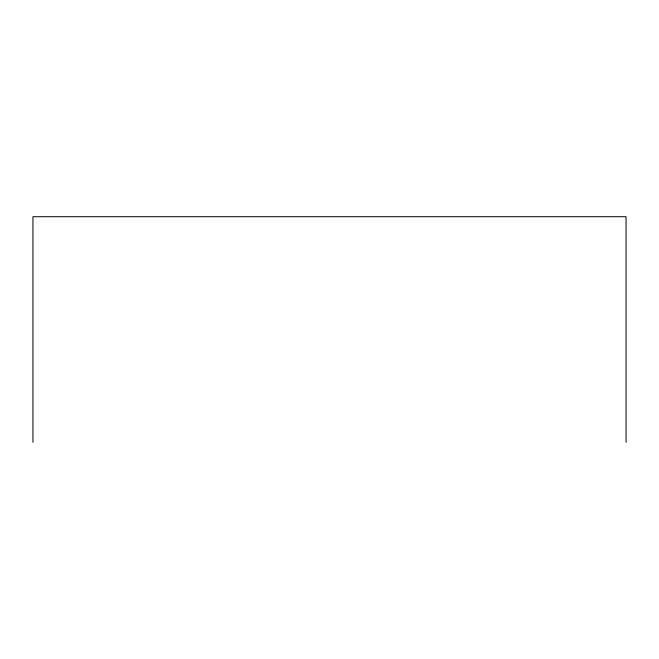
<?xml version="1.0" encoding="UTF-8"?>
<svg xmlns="http://www.w3.org/2000/svg" width="659" height="659" viewBox="0 0 659 659"><rect width="100%" height="100%" fill="white"/><g stroke="black" fill="none" stroke-linecap="round" stroke-linejoin="round"><path stroke-width="0.99" d="M626.05 442.288L626.05 216.712L32.95 216.712L32.95 442.288"/></g></svg>
